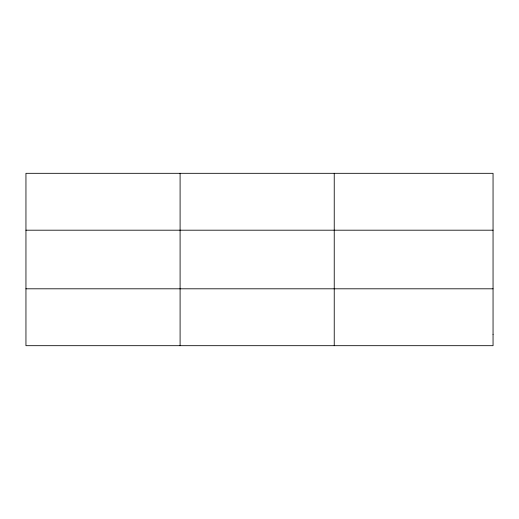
<?xml version="1.0" encoding="UTF-8"?>
<svg xmlns="http://www.w3.org/2000/svg" width="519" height="519" viewBox="0 0 519 519"><rect width="100%" height="100%" fill="white"/><g stroke="black" fill="none" stroke-linecap="round" stroke-linejoin="round"><path stroke-width="0.78" d="M180.093 173.314L180.093 345.686M334.236 173.314L334.236 345.686M25.95 230.196L493.05 230.196M25.95 288.804L493.05 288.804M493.05 334.307L493.05 345.686L25.95 345.686L25.95 173.314L493.05 173.314L493.05 334.307"/></g></svg>
